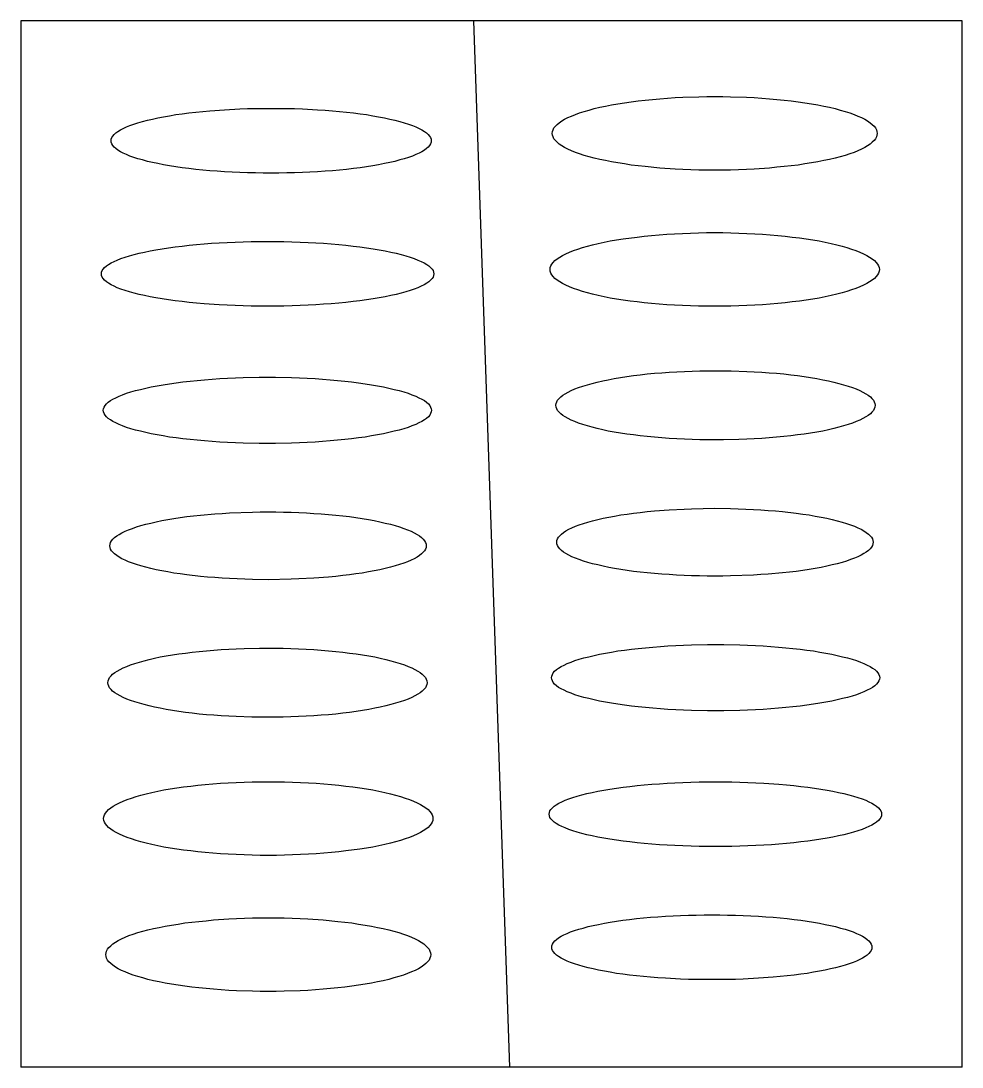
# Model space of a CAD drawing. Header units: millimetres. Extents: x 106 to 1096, y 85 to 181.
# Drawn here: x 1026.8 to 1095.9, y 90.2 to 167 of the extents above; entities that cross this region are included whole.
import ezdxf

# ---------------------------------------------------------------- set-up
doc = ezdxf.new("R2010")
doc.units = ezdxf.units.MM

msp = doc.modelspace()

# ---------------------------------------------------------------- linework, layer by layer
at = {"color": 40, "true_color": 0xffa600}
for p, q in [((1026.813, 167.001), (1026.813, 90.151)), ((1095.919, 167.001), (1026.813, 167.001)), ((1060.05, 167.001), (1062.682, 90.151)), ((1095.919, 90.151), (1095.919, 167.001)), ((1095.919, 90.151), (1026.813, 90.151))]:
    msp.add_line(p, q, dxfattribs=at)
for points in [[(1089.684, 158.737, 0), (1089.664, 158.607, 0), (1089.624, 158.477, 0), (1089.554, 158.347, 0), (1089.454, 158.217, 0), (1089.324, 158.087, 0), (1089.164, 157.957, 0), (1088.984, 157.827, 0), (1088.774, 157.707, 0), (1088.534, 157.587, 0), (1088.274, 157.467, 0), (1087.984, 157.347, 0), (1087.674, 157.237, 0), (1087.334, 157.127, 0), (1086.974, 157.027, 0), (1086.594, 156.927, 0), (1086.184, 156.827, 0), (1085.764, 156.737, 0), (1085.324, 156.647, 0), (1084.864, 156.567, 0), (1084.384, 156.497, 0), (1083.884, 156.417, 0), (1083.374, 156.357, 0), (1082.854, 156.297, 0), (1082.324, 156.247, 0), (1081.774, 156.197, 0), (1080.654, 156.117, 0), (1080.084, 156.087, 0), (1078.924, 156.047, 0), (1078.344, 156.037, 0), (1077.174, 156.037, 0), (1076.584, 156.047, 0), (1075.424, 156.087, 0), (1074.854, 156.117, 0), (1073.734, 156.197, 0), (1072.654, 156.297, 0), (1072.134, 156.357, 0), (1071.624, 156.417, 0), (1071.124, 156.497, 0), (1070.654, 156.567, 0), (1070.184, 156.647, 0), (1069.744, 156.737, 0), (1069.324, 156.827, 0), (1068.914, 156.927, 0), (1068.534, 157.027, 0), (1068.174, 157.127, 0), (1067.834, 157.237, 0), (1067.524, 157.347, 0), (1067.234, 157.467, 0), (1066.974, 157.587, 0), (1066.734, 157.707, 0), (1066.524, 157.827, 0), (1066.344, 157.957, 0), (1066.184, 158.087, 0), (1066.054, 158.217, 0), (1065.954, 158.347, 0), (1065.884, 158.477, 0), (1065.844, 158.607, 0), (1065.824, 158.737, 0), (1065.844, 158.877, 0), (1065.884, 159.007, 0), (1065.954, 159.137, 0), (1066.054, 159.267, 0), (1066.184, 159.397, 0), (1066.344, 159.527, 0), (1066.524, 159.657, 0), (1066.734, 159.777, 0), (1066.974, 159.897, 0), (1067.234, 160.017, 0), (1067.524, 160.137, 0), (1067.834, 160.247, 0), (1068.174, 160.357, 0), (1068.534, 160.457, 0), (1068.914, 160.557, 0), (1069.324, 160.657, 0), (1069.744, 160.747, 0), (1070.184, 160.837, 0), (1070.654, 160.917, 0), (1071.124, 160.987, 0), (1071.624, 161.057, 0), (1072.134, 161.127, 0), (1072.654, 161.187, 0), (1073.734, 161.287, 0), (1074.854, 161.367, 0), (1075.424, 161.397, 0), (1076.584, 161.437, 0), (1077.174, 161.447, 0), (1078.344, 161.447, 0), (1078.924, 161.437, 0), (1080.084, 161.397, 0), (1080.654, 161.367, 0), (1081.774, 161.287, 0), (1082.324, 161.237, 0), (1082.854, 161.187, 0), (1083.374, 161.127, 0), (1083.884, 161.057, 0), (1084.384, 160.987, 0), (1084.864, 160.917, 0), (1085.324, 160.837, 0), (1085.764, 160.747, 0), (1086.184, 160.657, 0), (1086.594, 160.557, 0), (1086.974, 160.457, 0), (1087.334, 160.357, 0), (1087.674, 160.247, 0), (1087.984, 160.137, 0), (1088.274, 160.017, 0), (1088.534, 159.897, 0), (1088.774, 159.777, 0), (1088.984, 159.657, 0), (1089.164, 159.527, 0), (1089.324, 159.397, 0), (1089.454, 159.267, 0), (1089.554, 159.137, 0), (1089.624, 159.007, 0), (1089.664, 158.877, 0), (1089.684, 158.737, 0)], [(1033.428, 158.196, 0), (1033.448, 158.316, 0), (1033.488, 158.436, 0), (1033.558, 158.546, 0), (1033.658, 158.666, 0), (1033.778, 158.776, 0), (1033.938, 158.886, 0), (1034.118, 159.006, 0), (1034.328, 159.106, 0), (1034.558, 159.216, 0), (1034.818, 159.326, 0), (1035.098, 159.426, 0), (1035.408, 159.526, 0), (1035.738, 159.616, 0), (1036.098, 159.706, 0), (1036.478, 159.796, 0), (1036.868, 159.886, 0), (1037.288, 159.966, 0), (1037.728, 160.036, 0), (1038.178, 160.116, 0), (1038.658, 160.176, 0), (1039.138, 160.246, 0), (1039.648, 160.296, 0), (1040.158, 160.356, 0), (1040.688, 160.396, 0), (1041.768, 160.476, 0), (1042.888, 160.536, 0), (1043.458, 160.556, 0), (1044.038, 160.566, 0), (1044.608, 160.576, 0), (1045.758, 160.576, 0), (1046.338, 160.566, 0), (1046.908, 160.556, 0), (1047.478, 160.536, 0), (1048.598, 160.476, 0), (1049.148, 160.436, 0), (1049.688, 160.396, 0), (1050.208, 160.356, 0), (1050.728, 160.296, 0), (1051.228, 160.246, 0), (1051.718, 160.176, 0), (1052.188, 160.116, 0), (1052.648, 160.036, 0), (1053.078, 159.966, 0), (1053.498, 159.886, 0), (1053.898, 159.796, 0), (1054.278, 159.706, 0), (1054.628, 159.616, 0), (1054.958, 159.526, 0), (1055.268, 159.426, 0), (1055.558, 159.326, 0), (1055.818, 159.216, 0), (1056.048, 159.106, 0), (1056.258, 159.006, 0), (1056.438, 158.886, 0), (1056.588, 158.776, 0), (1056.718, 158.666, 0), (1056.818, 158.546, 0), (1056.888, 158.436, 0), (1056.928, 158.316, 0), (1056.938, 158.196, 0), (1056.928, 158.086, 0), (1056.888, 157.966, 0), (1056.818, 157.846, 0), (1056.718, 157.736, 0), (1056.588, 157.626, 0), (1056.438, 157.506, 0), (1056.258, 157.396, 0), (1056.048, 157.286, 0), (1055.818, 157.186, 0), (1055.558, 157.076, 0), (1055.268, 156.976, 0), (1054.958, 156.876, 0), (1054.628, 156.786, 0), (1054.278, 156.686, 0), (1053.898, 156.606, 0), (1053.498, 156.516, 0), (1053.078, 156.436, 0), (1052.648, 156.356, 0), (1052.188, 156.286, 0), (1051.718, 156.216, 0), (1051.228, 156.156, 0), (1050.728, 156.096, 0), (1049.688, 155.996, 0), (1049.148, 155.956, 0), (1048.598, 155.926, 0), (1048.038, 155.886, 0), (1047.478, 155.866, 0), (1046.908, 155.846, 0), (1046.338, 155.836, 0), (1045.758, 155.826, 0), (1045.188, 155.816, 0), (1044.608, 155.826, 0), (1044.038, 155.836, 0), (1043.458, 155.846, 0), (1042.888, 155.866, 0), (1042.328, 155.886, 0), (1041.768, 155.926, 0), (1041.228, 155.956, 0), (1040.688, 155.996, 0), (1040.158, 156.046, 0), (1039.648, 156.096, 0), (1039.138, 156.156, 0), (1038.658, 156.216, 0), (1038.178, 156.286, 0), (1037.728, 156.356, 0), (1037.288, 156.436, 0), (1036.868, 156.516, 0), (1036.478, 156.606, 0), (1036.098, 156.686, 0), (1035.738, 156.786, 0), (1035.408, 156.876, 0), (1035.098, 156.976, 0), (1034.818, 157.076, 0), (1034.558, 157.186, 0), (1034.328, 157.286, 0), (1034.118, 157.396, 0), (1033.938, 157.506, 0), (1033.778, 157.626, 0), (1033.658, 157.736, 0), (1033.558, 157.846, 0), (1033.488, 157.966, 0), (1033.448, 158.086, 0), (1033.428, 158.196, 0)], [(1089.844, 148.737, 0), (1089.824, 148.607, 0), (1089.784, 148.477, 0), (1089.714, 148.347, 0), (1089.614, 148.217, 0), (1089.484, 148.087, 0), (1089.324, 147.957, 0), (1089.134, 147.827, 0), (1088.924, 147.707, 0), (1088.684, 147.587, 0), (1088.414, 147.467, 0), (1088.124, 147.347, 0), (1087.804, 147.237, 0), (1087.464, 147.127, 0), (1087.104, 147.027, 0), (1086.714, 146.927, 0), (1086.304, 146.827, 0), (1085.874, 146.737, 0), (1085.424, 146.647, 0), (1084.954, 146.567, 0), (1084.474, 146.497, 0), (1083.974, 146.417, 0), (1083.454, 146.357, 0), (1082.924, 146.297, 0), (1082.384, 146.247, 0), (1081.824, 146.197, 0), (1081.264, 146.157, 0), (1080.694, 146.117, 0), (1080.114, 146.087, 0), (1079.524, 146.067, 0), (1078.944, 146.047, 0), (1078.344, 146.037, 0), (1077.164, 146.037, 0), (1076.574, 146.047, 0), (1075.394, 146.087, 0), (1074.814, 146.117, 0), (1074.244, 146.157, 0), (1073.684, 146.197, 0), (1073.124, 146.247, 0), (1072.584, 146.297, 0), (1072.054, 146.357, 0), (1071.544, 146.417, 0), (1071.034, 146.497, 0), (1070.554, 146.567, 0), (1070.084, 146.647, 0), (1069.634, 146.737, 0), (1069.204, 146.827, 0), (1068.794, 146.927, 0), (1068.414, 147.027, 0), (1068.044, 147.127, 0), (1067.704, 147.237, 0), (1067.384, 147.347, 0), (1067.094, 147.467, 0), (1066.824, 147.587, 0), (1066.584, 147.707, 0), (1066.374, 147.827, 0), (1066.184, 147.957, 0), (1066.024, 148.087, 0), (1065.894, 148.217, 0), (1065.794, 148.347, 0), (1065.724, 148.477, 0), (1065.684, 148.607, 0), (1065.664, 148.737, 0), (1065.684, 148.877, 0), (1065.724, 149.007, 0), (1065.794, 149.137, 0), (1065.894, 149.267, 0), (1066.024, 149.397, 0), (1066.184, 149.527, 0), (1066.374, 149.657, 0), (1066.584, 149.777, 0), (1066.824, 149.897, 0), (1067.094, 150.017, 0), (1067.384, 150.137, 0), (1067.704, 150.247, 0), (1068.044, 150.357, 0), (1068.414, 150.457, 0), (1068.794, 150.557, 0), (1069.204, 150.657, 0), (1069.634, 150.747, 0), (1070.084, 150.837, 0), (1070.554, 150.917, 0), (1071.034, 150.987, 0), (1072.054, 151.127, 0), (1072.584, 151.187, 0), (1073.124, 151.237, 0), (1073.684, 151.287, 0), (1074.244, 151.327, 0), (1074.814, 151.367, 0), (1075.394, 151.397, 0), (1076.574, 151.437, 0), (1077.164, 151.447, 0), (1078.344, 151.447, 0), (1078.944, 151.437, 0), (1079.524, 151.417, 0), (1080.114, 151.397, 0), (1080.694, 151.367, 0), (1081.264, 151.327, 0), (1081.824, 151.287, 0), (1082.384, 151.237, 0), (1082.924, 151.187, 0), (1083.454, 151.127, 0), (1083.974, 151.057, 0), (1084.474, 150.987, 0), (1084.954, 150.917, 0), (1085.424, 150.837, 0), (1085.874, 150.747, 0), (1086.304, 150.657, 0), (1086.714, 150.557, 0), (1087.104, 150.457, 0), (1087.464, 150.357, 0), (1087.804, 150.247, 0), (1088.124, 150.137, 0), (1088.414, 150.017, 0), (1088.684, 149.897, 0), (1088.924, 149.777, 0), (1089.134, 149.657, 0), (1089.324, 149.527, 0), (1089.484, 149.397, 0), (1089.614, 149.267, 0), (1089.714, 149.137, 0), (1089.784, 149.007, 0), (1089.824, 148.877, 0), (1089.844, 148.737, 0)], [(1032.718, 148.426, 0), (1032.728, 148.536, 0), (1032.778, 148.656, 0), (1032.848, 148.776, 0), (1032.948, 148.886, 0), (1033.088, 149.006, 0), (1033.238, 149.116, 0), (1033.428, 149.226, 0), (1033.648, 149.336, 0), (1033.888, 149.436, 0), (1034.158, 149.546, 0), (1034.458, 149.646, 0), (1034.778, 149.746, 0), (1035.118, 149.836, 0), (1035.488, 149.936, 0), (1035.878, 150.026, 0), (1036.298, 150.106, 0), (1036.728, 150.186, 0), (1037.178, 150.266, 0), (1037.658, 150.336, 0), (1038.148, 150.406, 0), (1038.648, 150.466, 0), (1039.168, 150.526, 0), (1039.708, 150.576, 0), (1040.258, 150.626, 0), (1040.818, 150.666, 0), (1041.378, 150.696, 0), (1041.958, 150.736, 0), (1043.728, 150.796, 0), (1044.328, 150.796, 0), (1044.928, 150.806, 0), (1045.528, 150.796, 0), (1046.128, 150.796, 0), (1047.898, 150.736, 0), (1048.468, 150.696, 0), (1049.038, 150.666, 0), (1049.598, 150.626, 0), (1050.148, 150.576, 0), (1050.678, 150.526, 0), (1051.208, 150.466, 0), (1051.708, 150.406, 0), (1052.198, 150.336, 0), (1052.668, 150.266, 0), (1053.128, 150.186, 0), (1053.558, 150.106, 0), (1053.978, 150.026, 0), (1054.368, 149.936, 0), (1054.738, 149.836, 0), (1055.078, 149.746, 0), (1055.398, 149.646, 0), (1055.698, 149.546, 0), (1055.968, 149.436, 0), (1056.208, 149.336, 0), (1056.428, 149.226, 0), (1056.608, 149.116, 0), (1056.768, 149.006, 0), (1056.898, 148.886, 0), (1057.008, 148.776, 0), (1057.078, 148.656, 0), (1057.118, 148.536, 0), (1057.138, 148.426, 0), (1057.118, 148.306, 0), (1057.078, 148.186, 0), (1057.008, 148.076, 0), (1056.898, 147.956, 0), (1056.768, 147.846, 0), (1056.608, 147.736, 0), (1056.428, 147.626, 0), (1056.208, 147.516, 0), (1055.968, 147.406, 0), (1055.698, 147.296, 0), (1055.398, 147.196, 0), (1055.078, 147.096, 0), (1054.738, 147.006, 0), (1054.368, 146.916, 0), (1053.978, 146.826, 0), (1053.558, 146.736, 0), (1053.128, 146.656, 0), (1052.668, 146.586, 0), (1052.198, 146.516, 0), (1051.708, 146.446, 0), (1051.208, 146.386, 0), (1050.678, 146.326, 0), (1050.148, 146.276, 0), (1049.598, 146.226, 0), (1049.038, 146.186, 0), (1048.468, 146.146, 0), (1047.898, 146.116, 0), (1047.308, 146.086, 0), (1046.718, 146.066, 0), (1046.128, 146.056, 0), (1045.528, 146.046, 0), (1044.328, 146.046, 0), (1043.728, 146.056, 0), (1043.138, 146.066, 0), (1042.548, 146.086, 0), (1041.958, 146.116, 0), (1041.378, 146.146, 0), (1040.258, 146.226, 0), (1039.708, 146.276, 0), (1039.168, 146.326, 0), (1038.648, 146.386, 0), (1038.148, 146.446, 0), (1037.658, 146.516, 0), (1037.178, 146.586, 0), (1036.728, 146.656, 0), (1036.298, 146.736, 0), (1035.878, 146.826, 0), (1035.488, 146.916, 0), (1035.118, 147.006, 0), (1034.778, 147.096, 0), (1034.458, 147.196, 0), (1034.158, 147.296, 0), (1033.888, 147.406, 0), (1033.648, 147.516, 0), (1033.428, 147.626, 0), (1033.238, 147.736, 0), (1033.088, 147.846, 0), (1032.948, 147.956, 0), (1032.848, 148.076, 0), (1032.778, 148.186, 0), (1032.728, 148.306, 0), (1032.718, 148.426, 0)], [(1032.858, 138.396, 0), (1032.868, 138.516, 0), (1032.918, 138.636, 0), (1032.988, 138.756, 0), (1033.088, 138.866, 0), (1033.218, 138.986, 0), (1033.378, 139.106, 0), (1033.558, 139.216, 0), (1033.778, 139.326, 0), (1034.018, 139.436, 0), (1034.278, 139.546, 0), (1034.568, 139.646, 0), (1034.888, 139.746, 0), (1035.228, 139.846, 0), (1035.588, 139.936, 0), (1035.978, 140.026, 0), (1036.388, 140.116, 0), (1036.818, 140.196, 0), (1037.258, 140.276, 0), (1037.728, 140.346, 0), (1038.208, 140.416, 0), (1038.708, 140.486, 0), (1039.228, 140.546, 0), (1039.758, 140.596, 0), (1040.298, 140.646, 0), (1040.848, 140.686, 0), (1041.408, 140.726, 0), (1041.978, 140.756, 0), (1042.558, 140.786, 0), (1043.138, 140.806, 0), (1044.318, 140.826, 0), (1045.498, 140.826, 0), (1046.678, 140.806, 0), (1047.258, 140.786, 0), (1047.838, 140.756, 0), (1048.408, 140.726, 0), (1048.968, 140.686, 0), (1049.518, 140.646, 0), (1050.058, 140.596, 0), (1050.588, 140.546, 0), (1051.098, 140.486, 0), (1051.598, 140.416, 0), (1052.088, 140.346, 0), (1052.548, 140.276, 0), (1052.998, 140.196, 0), (1053.428, 140.116, 0), (1053.838, 140.026, 0), (1054.218, 139.936, 0), (1054.588, 139.846, 0), (1054.928, 139.746, 0), (1055.238, 139.646, 0), (1055.528, 139.546, 0), (1055.798, 139.436, 0), (1056.038, 139.326, 0), (1056.248, 139.216, 0), (1056.438, 139.106, 0), (1056.598, 138.986, 0), (1056.728, 138.866, 0), (1056.828, 138.756, 0), (1056.898, 138.636, 0), (1056.938, 138.516, 0), (1056.958, 138.396, 0), (1056.938, 138.276, 0), (1056.898, 138.156, 0), (1056.828, 138.036, 0), (1056.728, 137.916, 0), (1056.598, 137.806, 0), (1056.438, 137.686, 0), (1056.248, 137.576, 0), (1056.038, 137.466, 0), (1055.798, 137.356, 0), (1055.528, 137.246, 0), (1055.238, 137.146, 0), (1054.928, 137.046, 0), (1054.588, 136.946, 0), (1054.218, 136.856, 0), (1053.838, 136.756, 0), (1053.428, 136.676, 0), (1052.998, 136.596, 0), (1052.548, 136.516, 0), (1052.088, 136.436, 0), (1051.598, 136.376, 0), (1051.098, 136.306, 0), (1050.588, 136.246, 0), (1050.058, 136.196, 0), (1049.518, 136.146, 0), (1048.968, 136.106, 0), (1048.408, 136.066, 0), (1047.838, 136.036, 0), (1047.258, 136.006, 0), (1046.678, 135.986, 0), (1045.498, 135.966, 0), (1044.318, 135.966, 0), (1043.138, 135.986, 0), (1042.558, 136.006, 0), (1041.978, 136.036, 0), (1041.408, 136.066, 0), (1040.848, 136.106, 0), (1040.298, 136.146, 0), (1039.758, 136.196, 0), (1039.228, 136.246, 0), (1038.708, 136.306, 0), (1038.208, 136.376, 0), (1037.728, 136.436, 0), (1037.258, 136.516, 0), (1036.818, 136.596, 0), (1036.388, 136.676, 0), (1035.978, 136.756, 0), (1035.588, 136.856, 0), (1035.228, 136.946, 0), (1034.888, 137.046, 0), (1034.568, 137.146, 0), (1034.278, 137.246, 0), (1034.018, 137.356, 0), (1033.778, 137.466, 0), (1033.558, 137.576, 0), (1033.378, 137.686, 0), (1033.218, 137.806, 0), (1033.088, 137.916, 0), (1032.988, 138.036, 0), (1032.918, 138.156, 0), (1032.868, 138.276, 0), (1032.858, 138.396, 0)], [(1089.534, 138.767, 0), (1089.514, 138.637, 0), (1089.474, 138.517, 0), (1089.404, 138.387, 0), (1089.304, 138.267, 0), (1089.184, 138.147, 0), (1089.024, 138.027, 0), (1088.844, 137.907, 0), (1088.644, 137.787, 0), (1088.404, 137.677, 0), (1088.144, 137.567, 0), (1087.864, 137.457, 0), (1087.554, 137.347, 0), (1087.224, 137.247, 0), (1086.874, 137.147, 0), (1086.494, 137.057, 0), (1086.104, 136.967, 0), (1085.684, 136.877, 0), (1085.244, 136.797, 0), (1084.794, 136.717, 0), (1084.324, 136.647, 0), (1083.834, 136.587, 0), (1083.334, 136.517, 0), (1082.824, 136.467, 0), (1081.764, 136.367, 0), (1081.214, 136.327, 0), (1080.664, 136.297, 0), (1080.104, 136.267, 0), (1079.534, 136.247, 0), (1078.394, 136.227, 0), (1077.814, 136.217, 0), (1077.244, 136.227, 0), (1076.664, 136.237, 0), (1076.094, 136.247, 0), (1075.534, 136.267, 0), (1074.964, 136.297, 0), (1074.414, 136.327, 0), (1073.864, 136.367, 0), (1072.804, 136.467, 0), (1072.294, 136.517, 0), (1071.794, 136.587, 0), (1071.304, 136.647, 0), (1070.834, 136.717, 0), (1070.384, 136.797, 0), (1069.944, 136.877, 0), (1069.534, 136.967, 0), (1069.134, 137.057, 0), (1068.754, 137.147, 0), (1068.404, 137.247, 0), (1068.074, 137.347, 0), (1067.764, 137.457, 0), (1067.484, 137.567, 0), (1067.224, 137.677, 0), (1066.994, 137.787, 0), (1066.784, 137.907, 0), (1066.604, 138.027, 0), (1066.454, 138.147, 0), (1066.324, 138.267, 0), (1066.224, 138.387, 0), (1066.154, 138.517, 0), (1066.114, 138.637, 0), (1066.094, 138.767, 0), (1066.114, 138.887, 0), (1066.154, 139.017, 0), (1066.224, 139.137, 0), (1066.324, 139.257, 0), (1066.454, 139.377, 0), (1066.604, 139.507, 0), (1066.784, 139.617, 0), (1066.994, 139.737, 0), (1067.224, 139.847, 0), (1067.484, 139.967, 0), (1067.764, 140.067, 0), (1068.074, 140.177, 0), (1068.404, 140.277, 0), (1068.754, 140.377, 0), (1069.134, 140.467, 0), (1069.534, 140.557, 0), (1069.944, 140.647, 0), (1070.384, 140.727, 0), (1070.834, 140.807, 0), (1071.304, 140.877, 0), (1071.794, 140.947, 0), (1072.294, 141.007, 0), (1072.804, 141.067, 0), (1073.334, 141.117, 0), (1073.864, 141.157, 0), (1074.414, 141.197, 0), (1074.964, 141.227, 0), (1075.534, 141.257, 0), (1076.094, 141.277, 0), (1076.664, 141.297, 0), (1077.244, 141.307, 0), (1078.394, 141.307, 0), (1078.964, 141.297, 0), (1080.104, 141.257, 0), (1080.664, 141.227, 0), (1081.214, 141.197, 0), (1081.764, 141.157, 0), (1082.294, 141.117, 0), (1082.824, 141.067, 0), (1083.334, 141.007, 0), (1083.834, 140.947, 0), (1084.324, 140.877, 0), (1084.794, 140.807, 0), (1085.244, 140.727, 0), (1085.684, 140.647, 0), (1086.104, 140.557, 0), (1086.494, 140.467, 0), (1086.874, 140.377, 0), (1087.224, 140.277, 0), (1087.554, 140.177, 0), (1087.864, 140.067, 0), (1088.144, 139.967, 0), (1088.404, 139.847, 0), (1088.644, 139.737, 0), (1088.844, 139.617, 0), (1089.024, 139.507, 0), (1089.184, 139.377, 0), (1089.304, 139.257, 0), (1089.404, 139.137, 0), (1089.474, 139.017, 0), (1089.514, 138.887, 0), (1089.534, 138.767, 0)], [(1033.348, 128.446, 0), (1033.358, 128.566, 0), (1033.398, 128.696, 0), (1033.468, 128.816, 0), (1033.568, 128.936, 0), (1033.688, 129.056, 0), (1033.848, 129.166, 0), (1034.018, 129.286, 0), (1034.228, 129.396, 0), (1034.458, 129.516, 0), (1034.718, 129.626, 0), (1034.998, 129.726, 0), (1035.298, 129.836, 0), (1035.628, 129.926, 0), (1035.978, 130.026, 0), (1036.348, 130.116, 0), (1036.748, 130.206, 0), (1037.158, 130.296, 0), (1037.588, 130.376, 0), (1038.038, 130.446, 0), (1038.508, 130.516, 0), (1038.988, 130.586, 0), (1039.488, 130.646, 0), (1039.988, 130.696, 0), (1041.048, 130.796, 0), (1041.588, 130.826, 0), (1042.138, 130.866, 0), (1043.818, 130.926, 0), (1044.388, 130.936, 0), (1045.528, 130.936, 0), (1046.098, 130.926, 0), (1046.668, 130.906, 0), (1047.228, 130.886, 0), (1047.778, 130.866, 0), (1048.328, 130.826, 0), (1048.868, 130.796, 0), (1049.408, 130.746, 0), (1049.928, 130.696, 0), (1050.438, 130.646, 0), (1050.928, 130.586, 0), (1051.408, 130.516, 0), (1051.878, 130.446, 0), (1052.328, 130.376, 0), (1052.758, 130.296, 0), (1053.178, 130.206, 0), (1053.568, 130.116, 0), (1053.938, 130.026, 0), (1054.288, 129.926, 0), (1054.618, 129.836, 0), (1054.918, 129.726, 0), (1055.208, 129.626, 0), (1055.458, 129.516, 0), (1055.688, 129.396, 0), (1055.898, 129.286, 0), (1056.078, 129.166, 0), (1056.228, 129.056, 0), (1056.348, 128.936, 0), (1056.448, 128.816, 0), (1056.518, 128.696, 0), (1056.558, 128.566, 0), (1056.578, 128.446, 0), (1056.558, 128.326, 0), (1056.518, 128.206, 0), (1056.448, 128.086, 0), (1056.348, 127.966, 0), (1056.228, 127.846, 0), (1056.078, 127.726, 0), (1055.898, 127.606, 0), (1055.688, 127.496, 0), (1055.458, 127.386, 0), (1055.208, 127.276, 0), (1054.918, 127.166, 0), (1054.618, 127.066, 0), (1054.288, 126.966, 0), (1053.938, 126.866, 0), (1053.568, 126.776, 0), (1053.178, 126.686, 0), (1052.758, 126.606, 0), (1052.328, 126.526, 0), (1051.878, 126.446, 0), (1051.408, 126.376, 0), (1050.928, 126.316, 0), (1050.438, 126.256, 0), (1049.928, 126.196, 0), (1049.408, 126.146, 0), (1048.328, 126.066, 0), (1047.228, 126.006, 0), (1046.668, 125.986, 0), (1044.958, 125.956, 0), (1043.818, 125.976, 0), (1043.258, 125.986, 0), (1042.698, 126.006, 0), (1042.138, 126.036, 0), (1041.588, 126.066, 0), (1041.048, 126.106, 0), (1040.518, 126.146, 0), (1039.988, 126.196, 0), (1038.988, 126.316, 0), (1038.508, 126.376, 0), (1038.038, 126.446, 0), (1037.588, 126.526, 0), (1037.158, 126.606, 0), (1036.748, 126.686, 0), (1036.348, 126.776, 0), (1035.978, 126.866, 0), (1035.628, 126.966, 0), (1035.298, 127.066, 0), (1034.998, 127.166, 0), (1034.718, 127.276, 0), (1034.458, 127.386, 0), (1034.228, 127.496, 0), (1034.018, 127.606, 0), (1033.848, 127.726, 0), (1033.688, 127.846, 0), (1033.568, 127.966, 0), (1033.468, 128.086, 0), (1033.398, 128.206, 0), (1033.358, 128.326, 0), (1033.348, 128.446, 0)], [(1089.384, 128.707, 0), (1089.374, 128.587, 0), (1089.334, 128.457, 0), (1089.264, 128.337, 0), (1089.164, 128.217, 0), (1089.044, 128.097, 0), (1088.884, 127.987, 0), (1088.714, 127.867, 0), (1088.504, 127.757, 0), (1088.274, 127.637, 0), (1088.014, 127.527, 0), (1087.734, 127.427, 0), (1087.434, 127.317, 0), (1087.104, 127.227, 0), (1086.754, 127.127, 0), (1086.384, 127.037, 0), (1085.984, 126.947, 0), (1085.574, 126.857, 0), (1085.144, 126.777, 0), (1084.694, 126.707, 0), (1084.224, 126.637, 0), (1083.744, 126.567, 0), (1083.244, 126.507, 0), (1082.744, 126.457, 0), (1081.684, 126.357, 0), (1081.144, 126.327, 0), (1080.594, 126.287, 0), (1078.914, 126.227, 0), (1078.344, 126.217, 0), (1077.204, 126.217, 0), (1076.634, 126.227, 0), (1076.064, 126.247, 0), (1075.504, 126.267, 0), (1074.954, 126.287, 0), (1074.404, 126.327, 0), (1073.864, 126.357, 0), (1073.324, 126.407, 0), (1072.804, 126.457, 0), (1072.294, 126.507, 0), (1071.804, 126.567, 0), (1071.324, 126.637, 0), (1070.854, 126.707, 0), (1070.404, 126.777, 0), (1069.974, 126.857, 0), (1069.554, 126.947, 0), (1069.164, 127.037, 0), (1068.794, 127.127, 0), (1068.444, 127.227, 0), (1068.114, 127.317, 0), (1067.814, 127.427, 0), (1067.524, 127.527, 0), (1067.274, 127.637, 0), (1067.044, 127.757, 0), (1066.834, 127.867, 0), (1066.654, 127.987, 0), (1066.504, 128.097, 0), (1066.384, 128.217, 0), (1066.284, 128.337, 0), (1066.214, 128.457, 0), (1066.174, 128.587, 0), (1066.154, 128.707, 0), (1066.174, 128.827, 0), (1066.214, 128.947, 0), (1066.284, 129.067, 0), (1066.384, 129.187, 0), (1066.504, 129.307, 0), (1066.654, 129.427, 0), (1066.834, 129.547, 0), (1067.044, 129.657, 0), (1067.274, 129.767, 0), (1067.524, 129.877, 0), (1067.814, 129.987, 0), (1068.114, 130.087, 0), (1068.444, 130.187, 0), (1068.794, 130.287, 0), (1069.164, 130.377, 0), (1069.554, 130.467, 0), (1069.974, 130.547, 0), (1070.404, 130.627, 0), (1070.854, 130.707, 0), (1071.324, 130.777, 0), (1071.804, 130.837, 0), (1072.294, 130.897, 0), (1072.804, 130.957, 0), (1073.324, 131.007, 0), (1074.404, 131.087, 0), (1075.504, 131.147, 0), (1076.064, 131.167, 0), (1077.774, 131.197, 0), (1078.914, 131.177, 0), (1079.474, 131.167, 0), (1080.034, 131.147, 0), (1080.594, 131.117, 0), (1081.144, 131.087, 0), (1081.684, 131.047, 0), (1082.214, 131.007, 0), (1082.744, 130.957, 0), (1083.744, 130.837, 0), (1084.224, 130.777, 0), (1084.694, 130.707, 0), (1085.144, 130.627, 0), (1085.574, 130.547, 0), (1085.984, 130.467, 0), (1086.384, 130.377, 0), (1086.754, 130.287, 0), (1087.104, 130.187, 0), (1087.434, 130.087, 0), (1087.734, 129.987, 0), (1088.014, 129.877, 0), (1088.274, 129.767, 0), (1088.504, 129.657, 0), (1088.714, 129.547, 0), (1088.884, 129.427, 0), (1089.044, 129.307, 0), (1089.164, 129.187, 0), (1089.264, 129.067, 0), (1089.334, 128.947, 0), (1089.374, 128.827, 0), (1089.384, 128.707, 0)], [(1033.198, 118.386, 0), (1033.218, 118.516, 0), (1033.258, 118.636, 0), (1033.328, 118.766, 0), (1033.428, 118.886, 0), (1033.548, 119.006, 0), (1033.708, 119.126, 0), (1033.888, 119.246, 0), (1034.088, 119.366, 0), (1034.328, 119.476, 0), (1034.588, 119.586, 0), (1034.868, 119.696, 0), (1035.178, 119.806, 0), (1035.508, 119.906, 0), (1035.858, 120.006, 0), (1036.238, 120.096, 0), (1036.628, 120.186, 0), (1037.048, 120.276, 0), (1037.488, 120.356, 0), (1037.938, 120.436, 0), (1038.408, 120.506, 0), (1038.898, 120.566, 0), (1039.398, 120.636, 0), (1039.908, 120.686, 0), (1040.968, 120.786, 0), (1041.518, 120.826, 0), (1042.068, 120.856, 0), (1042.628, 120.886, 0), (1043.198, 120.906, 0), (1044.338, 120.926, 0), (1044.918, 120.936, 0), (1045.488, 120.926, 0), (1046.068, 120.916, 0), (1046.638, 120.906, 0), (1047.198, 120.886, 0), (1047.768, 120.856, 0), (1048.318, 120.826, 0), (1048.868, 120.786, 0), (1049.928, 120.686, 0), (1050.438, 120.636, 0), (1050.938, 120.566, 0), (1051.428, 120.506, 0), (1051.898, 120.436, 0), (1052.348, 120.356, 0), (1052.788, 120.276, 0), (1053.198, 120.186, 0), (1053.598, 120.096, 0), (1053.978, 120.006, 0), (1054.328, 119.906, 0), (1054.658, 119.806, 0), (1054.968, 119.696, 0), (1055.248, 119.586, 0), (1055.508, 119.476, 0), (1055.738, 119.366, 0), (1055.948, 119.246, 0), (1056.128, 119.126, 0), (1056.278, 119.006, 0), (1056.408, 118.886, 0), (1056.508, 118.766, 0), (1056.578, 118.636, 0), (1056.618, 118.516, 0), (1056.638, 118.386, 0), (1056.618, 118.266, 0), (1056.578, 118.136, 0), (1056.508, 118.016, 0), (1056.408, 117.896, 0), (1056.278, 117.776, 0), (1056.128, 117.646, 0), (1055.948, 117.536, 0), (1055.738, 117.416, 0), (1055.508, 117.306, 0), (1055.248, 117.186, 0), (1054.968, 117.086, 0), (1054.658, 116.976, 0), (1054.328, 116.876, 0), (1053.978, 116.776, 0), (1053.598, 116.686, 0), (1053.198, 116.596, 0), (1052.788, 116.506, 0), (1052.348, 116.426, 0), (1051.898, 116.346, 0), (1051.428, 116.276, 0), (1050.938, 116.206, 0), (1050.438, 116.146, 0), (1049.928, 116.086, 0), (1049.398, 116.036, 0), (1048.868, 115.996, 0), (1048.318, 115.956, 0), (1047.768, 115.926, 0), (1047.198, 115.896, 0), (1046.638, 115.876, 0), (1046.068, 115.856, 0), (1045.488, 115.846, 0), (1044.338, 115.846, 0), (1043.768, 115.856, 0), (1042.628, 115.896, 0), (1042.068, 115.926, 0), (1041.518, 115.956, 0), (1040.968, 115.996, 0), (1040.438, 116.036, 0), (1039.908, 116.086, 0), (1039.398, 116.146, 0), (1038.898, 116.206, 0), (1038.408, 116.276, 0), (1037.938, 116.346, 0), (1037.488, 116.426, 0), (1037.048, 116.506, 0), (1036.628, 116.596, 0), (1036.238, 116.686, 0), (1035.858, 116.776, 0), (1035.508, 116.876, 0), (1035.178, 116.976, 0), (1034.868, 117.086, 0), (1034.588, 117.186, 0), (1034.328, 117.306, 0), (1034.088, 117.416, 0), (1033.888, 117.536, 0), (1033.708, 117.646, 0), (1033.548, 117.776, 0), (1033.428, 117.896, 0), (1033.328, 118.016, 0), (1033.258, 118.136, 0), (1033.218, 118.266, 0), (1033.198, 118.386, 0)], [(1089.874, 118.757, 0), (1089.864, 118.637, 0), (1089.814, 118.517, 0), (1089.744, 118.397, 0), (1089.644, 118.287, 0), (1089.514, 118.167, 0), (1089.354, 118.047, 0), (1089.174, 117.937, 0), (1088.954, 117.827, 0), (1088.714, 117.717, 0), (1088.454, 117.607, 0), (1088.164, 117.507, 0), (1087.844, 117.407, 0), (1087.504, 117.307, 0), (1087.144, 117.217, 0), (1086.754, 117.127, 0), (1086.344, 117.037, 0), (1085.914, 116.957, 0), (1085.474, 116.877, 0), (1085.004, 116.807, 0), (1084.524, 116.737, 0), (1084.024, 116.667, 0), (1083.504, 116.607, 0), (1082.974, 116.557, 0), (1082.434, 116.507, 0), (1081.884, 116.467, 0), (1081.324, 116.427, 0), (1080.754, 116.397, 0), (1080.174, 116.367, 0), (1079.594, 116.347, 0), (1078.414, 116.327, 0), (1077.234, 116.327, 0), (1076.054, 116.347, 0), (1075.474, 116.367, 0), (1074.894, 116.397, 0), (1074.324, 116.427, 0), (1073.764, 116.467, 0), (1073.214, 116.507, 0), (1072.674, 116.557, 0), (1072.144, 116.607, 0), (1071.634, 116.667, 0), (1071.134, 116.737, 0), (1070.644, 116.807, 0), (1070.184, 116.877, 0), (1069.734, 116.957, 0), (1069.304, 117.037, 0), (1068.894, 117.127, 0), (1068.514, 117.217, 0), (1068.144, 117.307, 0), (1067.804, 117.407, 0), (1067.494, 117.507, 0), (1067.204, 117.607, 0), (1066.934, 117.717, 0), (1066.694, 117.827, 0), (1066.484, 117.937, 0), (1066.294, 118.047, 0), (1066.134, 118.167, 0), (1066.004, 118.287, 0), (1065.904, 118.397, 0), (1065.834, 118.517, 0), (1065.794, 118.637, 0), (1065.774, 118.757, 0), (1065.794, 118.877, 0), (1065.834, 118.997, 0), (1065.904, 119.117, 0), (1066.004, 119.237, 0), (1066.134, 119.347, 0), (1066.294, 119.467, 0), (1066.484, 119.577, 0), (1066.694, 119.687, 0), (1066.934, 119.797, 0), (1067.204, 119.907, 0), (1067.494, 120.007, 0), (1067.804, 120.107, 0), (1068.144, 120.207, 0), (1068.514, 120.297, 0), (1068.894, 120.397, 0), (1069.304, 120.477, 0), (1069.734, 120.557, 0), (1070.184, 120.637, 0), (1070.644, 120.717, 0), (1071.134, 120.777, 0), (1071.634, 120.847, 0), (1072.144, 120.907, 0), (1072.674, 120.957, 0), (1073.214, 121.007, 0), (1073.764, 121.047, 0), (1074.324, 121.087, 0), (1074.894, 121.117, 0), (1075.474, 121.147, 0), (1076.054, 121.167, 0), (1077.234, 121.187, 0), (1078.414, 121.187, 0), (1079.594, 121.167, 0), (1080.174, 121.147, 0), (1080.754, 121.117, 0), (1081.324, 121.087, 0), (1081.884, 121.047, 0), (1082.434, 121.007, 0), (1082.974, 120.957, 0), (1083.504, 120.907, 0), (1084.024, 120.847, 0), (1084.524, 120.777, 0), (1085.004, 120.717, 0), (1085.474, 120.637, 0), (1085.914, 120.557, 0), (1086.344, 120.477, 0), (1086.754, 120.397, 0), (1087.144, 120.297, 0), (1087.504, 120.207, 0), (1087.844, 120.107, 0), (1088.164, 120.007, 0), (1088.454, 119.907, 0), (1088.714, 119.797, 0), (1088.954, 119.687, 0), (1089.174, 119.577, 0), (1089.354, 119.467, 0), (1089.514, 119.347, 0), (1089.644, 119.237, 0), (1089.744, 119.117, 0), (1089.814, 118.997, 0), (1089.864, 118.877, 0), (1089.874, 118.757, 0)], [(1032.888, 108.416, 0), (1032.908, 108.546, 0), (1032.948, 108.676, 0), (1033.018, 108.806, 0), (1033.118, 108.936, 0), (1033.248, 109.066, 0), (1033.408, 109.196, 0), (1033.598, 109.326, 0), (1033.808, 109.446, 0), (1034.048, 109.566, 0), (1034.318, 109.686, 0), (1034.608, 109.806, 0), (1034.928, 109.916, 0), (1035.268, 110.026, 0), (1035.628, 110.126, 0), (1036.018, 110.226, 0), (1036.428, 110.326, 0), (1036.858, 110.416, 0), (1037.308, 110.506, 0), (1037.778, 110.586, 0), (1038.258, 110.656, 0), (1038.758, 110.736, 0), (1039.278, 110.796, 0), (1039.808, 110.856, 0), (1040.348, 110.906, 0), (1040.908, 110.956, 0), (1041.468, 110.996, 0), (1042.038, 111.036, 0), (1042.618, 111.066, 0), (1043.208, 111.086, 0), (1043.788, 111.106, 0), (1044.388, 111.116, 0), (1045.568, 111.116, 0), (1046.158, 111.106, 0), (1047.338, 111.066, 0), (1047.918, 111.036, 0), (1048.488, 110.996, 0), (1049.048, 110.956, 0), (1049.608, 110.906, 0), (1050.148, 110.856, 0), (1050.678, 110.796, 0), (1051.188, 110.736, 0), (1051.698, 110.656, 0), (1052.178, 110.586, 0), (1052.648, 110.506, 0), (1053.098, 110.416, 0), (1053.528, 110.326, 0), (1053.938, 110.226, 0), (1054.318, 110.126, 0), (1054.688, 110.026, 0), (1055.028, 109.916, 0), (1055.348, 109.806, 0), (1055.638, 109.686, 0), (1055.908, 109.566, 0), (1056.148, 109.446, 0), (1056.358, 109.326, 0), (1056.548, 109.196, 0), (1056.708, 109.066, 0), (1056.838, 108.936, 0), (1056.938, 108.806, 0), (1057.008, 108.676, 0), (1057.048, 108.546, 0), (1057.068, 108.416, 0), (1057.048, 108.276, 0), (1057.008, 108.146, 0), (1056.938, 108.016, 0), (1056.838, 107.886, 0), (1056.708, 107.756, 0), (1056.548, 107.626, 0), (1056.358, 107.496, 0), (1056.148, 107.376, 0), (1055.908, 107.256, 0), (1055.638, 107.136, 0), (1055.348, 107.016, 0), (1055.028, 106.906, 0), (1054.688, 106.796, 0), (1054.318, 106.696, 0), (1053.938, 106.596, 0), (1053.528, 106.496, 0), (1053.098, 106.406, 0), (1052.648, 106.316, 0), (1052.178, 106.236, 0), (1051.698, 106.166, 0), (1050.678, 106.026, 0), (1050.148, 105.966, 0), (1049.608, 105.916, 0), (1049.048, 105.866, 0), (1048.488, 105.826, 0), (1047.918, 105.786, 0), (1047.338, 105.756, 0), (1046.158, 105.716, 0), (1045.568, 105.706, 0), (1044.388, 105.706, 0), (1043.788, 105.716, 0), (1043.208, 105.736, 0), (1042.618, 105.756, 0), (1042.038, 105.786, 0), (1041.468, 105.826, 0), (1040.908, 105.866, 0), (1040.348, 105.916, 0), (1039.808, 105.966, 0), (1039.278, 106.026, 0), (1038.758, 106.096, 0), (1038.258, 106.166, 0), (1037.778, 106.236, 0), (1037.308, 106.316, 0), (1036.858, 106.406, 0), (1036.428, 106.496, 0), (1036.018, 106.596, 0), (1035.628, 106.696, 0), (1035.268, 106.796, 0), (1034.928, 106.906, 0), (1034.608, 107.016, 0), (1034.318, 107.136, 0), (1034.048, 107.256, 0), (1033.808, 107.376, 0), (1033.598, 107.496, 0), (1033.408, 107.626, 0), (1033.248, 107.756, 0), (1033.118, 107.886, 0), (1033.018, 108.016, 0), (1032.948, 108.146, 0), (1032.908, 108.276, 0), (1032.888, 108.416, 0)], [(1090.014, 108.727, 0), (1090.004, 108.617, 0), (1089.954, 108.497, 0), (1089.884, 108.377, 0), (1089.784, 108.267, 0), (1089.644, 108.147, 0), (1089.494, 108.037, 0), (1089.304, 107.927, 0), (1089.084, 107.817, 0), (1088.844, 107.717, 0), (1088.574, 107.607, 0), (1088.274, 107.507, 0), (1087.954, 107.407, 0), (1087.614, 107.317, 0), (1087.244, 107.217, 0), (1086.854, 107.127, 0), (1086.434, 107.047, 0), (1086.004, 106.967, 0), (1085.554, 106.887, 0), (1085.074, 106.817, 0), (1084.584, 106.747, 0), (1084.084, 106.687, 0), (1083.564, 106.627, 0), (1083.024, 106.577, 0), (1082.474, 106.527, 0), (1081.914, 106.487, 0), (1081.354, 106.457, 0), (1080.774, 106.417, 0), (1079.004, 106.357, 0), (1078.404, 106.357, 0), (1077.804, 106.347, 0), (1077.204, 106.357, 0), (1076.604, 106.357, 0), (1074.834, 106.417, 0), (1074.264, 106.457, 0), (1073.694, 106.487, 0), (1073.134, 106.527, 0), (1072.584, 106.577, 0), (1072.054, 106.627, 0), (1071.524, 106.687, 0), (1071.024, 106.747, 0), (1070.534, 106.817, 0), (1070.064, 106.887, 0), (1069.604, 106.967, 0), (1069.174, 107.047, 0), (1068.754, 107.127, 0), (1068.364, 107.217, 0), (1067.994, 107.317, 0), (1067.654, 107.407, 0), (1067.334, 107.507, 0), (1067.034, 107.607, 0), (1066.764, 107.717, 0), (1066.524, 107.817, 0), (1066.304, 107.927, 0), (1066.124, 108.037, 0), (1065.964, 108.147, 0), (1065.834, 108.267, 0), (1065.724, 108.377, 0), (1065.654, 108.497, 0), (1065.614, 108.617, 0), (1065.594, 108.727, 0), (1065.614, 108.847, 0), (1065.654, 108.967, 0), (1065.724, 109.077, 0), (1065.834, 109.197, 0), (1065.964, 109.307, 0), (1066.124, 109.417, 0), (1066.304, 109.527, 0), (1066.524, 109.637, 0), (1066.764, 109.747, 0), (1067.034, 109.857, 0), (1067.334, 109.957, 0), (1067.654, 110.057, 0), (1067.994, 110.147, 0), (1068.364, 110.237, 0), (1068.754, 110.327, 0), (1069.174, 110.417, 0), (1069.604, 110.497, 0), (1070.064, 110.567, 0), (1070.534, 110.637, 0), (1071.024, 110.707, 0), (1071.524, 110.767, 0), (1072.054, 110.827, 0), (1072.584, 110.877, 0), (1073.134, 110.927, 0), (1073.694, 110.967, 0), (1074.264, 111.007, 0), (1074.834, 111.037, 0), (1075.424, 111.067, 0), (1076.014, 111.087, 0), (1076.604, 111.097, 0), (1077.204, 111.107, 0), (1078.404, 111.107, 0), (1079.004, 111.097, 0), (1079.594, 111.087, 0), (1080.184, 111.067, 0), (1080.774, 111.037, 0), (1081.354, 111.007, 0), (1082.474, 110.927, 0), (1083.024, 110.877, 0), (1083.564, 110.827, 0), (1084.084, 110.767, 0), (1084.584, 110.707, 0), (1085.074, 110.637, 0), (1085.554, 110.567, 0), (1086.004, 110.497, 0), (1086.434, 110.417, 0), (1086.854, 110.327, 0), (1087.244, 110.237, 0), (1087.614, 110.147, 0), (1087.954, 110.057, 0), (1088.274, 109.957, 0), (1088.574, 109.857, 0), (1088.844, 109.747, 0), (1089.084, 109.637, 0), (1089.304, 109.527, 0), (1089.494, 109.417, 0), (1089.644, 109.307, 0), (1089.784, 109.197, 0), (1089.884, 109.077, 0), (1089.954, 108.967, 0), (1090.004, 108.847, 0), (1090.014, 108.727, 0)], [(1033.048, 98.416, 0), (1033.068, 98.546, 0), (1033.108, 98.676, 0), (1033.178, 98.806, 0), (1033.278, 98.936, 0), (1033.408, 99.066, 0), (1033.568, 99.196, 0), (1033.748, 99.326, 0), (1033.958, 99.446, 0), (1034.198, 99.566, 0), (1034.458, 99.686, 0), (1034.748, 99.806, 0), (1035.058, 99.916, 0), (1035.398, 100.026, 0), (1035.758, 100.126, 0), (1036.138, 100.226, 0), (1036.548, 100.326, 0), (1036.968, 100.416, 0), (1037.408, 100.506, 0), (1037.868, 100.586, 0), (1038.348, 100.656, 0), (1038.848, 100.736, 0), (1039.358, 100.796, 0), (1039.878, 100.856, 0), (1040.408, 100.906, 0), (1040.958, 100.956, 0), (1042.078, 101.036, 0), (1042.648, 101.066, 0), (1043.808, 101.106, 0), (1044.388, 101.116, 0), (1045.558, 101.116, 0), (1046.148, 101.106, 0), (1047.308, 101.066, 0), (1047.878, 101.036, 0), (1048.998, 100.956, 0), (1050.078, 100.856, 0), (1050.598, 100.796, 0), (1051.108, 100.736, 0), (1051.608, 100.656, 0), (1052.078, 100.586, 0), (1052.548, 100.506, 0), (1052.988, 100.416, 0), (1053.408, 100.326, 0), (1053.818, 100.226, 0), (1054.198, 100.126, 0), (1054.558, 100.026, 0), (1054.898, 99.916, 0), (1055.208, 99.806, 0), (1055.498, 99.686, 0), (1055.758, 99.566, 0), (1055.998, 99.446, 0), (1056.208, 99.326, 0), (1056.388, 99.196, 0), (1056.548, 99.066, 0), (1056.678, 98.936, 0), (1056.778, 98.806, 0), (1056.848, 98.676, 0), (1056.888, 98.546, 0), (1056.908, 98.416, 0), (1056.888, 98.276, 0), (1056.848, 98.146, 0), (1056.778, 98.016, 0), (1056.678, 97.886, 0), (1056.548, 97.756, 0), (1056.388, 97.626, 0), (1056.208, 97.496, 0), (1055.998, 97.376, 0), (1055.758, 97.256, 0), (1055.498, 97.136, 0), (1055.208, 97.016, 0), (1054.898, 96.906, 0), (1054.558, 96.796, 0), (1054.198, 96.696, 0), (1053.818, 96.596, 0), (1053.408, 96.496, 0), (1052.988, 96.406, 0), (1052.548, 96.316, 0), (1052.078, 96.236, 0), (1051.608, 96.166, 0), (1051.108, 96.096, 0), (1050.598, 96.026, 0), (1050.078, 95.966, 0), (1048.998, 95.866, 0), (1047.878, 95.786, 0), (1047.308, 95.756, 0), (1046.148, 95.716, 0), (1045.558, 95.706, 0), (1044.388, 95.706, 0), (1043.808, 95.716, 0), (1042.648, 95.756, 0), (1042.078, 95.786, 0), (1040.958, 95.866, 0), (1040.408, 95.916, 0), (1039.878, 95.966, 0), (1039.358, 96.026, 0), (1038.848, 96.096, 0), (1038.348, 96.166, 0), (1037.868, 96.236, 0), (1037.408, 96.316, 0), (1036.968, 96.406, 0), (1036.548, 96.496, 0), (1036.138, 96.596, 0), (1035.758, 96.696, 0), (1035.398, 96.796, 0), (1035.058, 96.906, 0), (1034.748, 97.016, 0), (1034.458, 97.136, 0), (1034.198, 97.256, 0), (1033.958, 97.376, 0), (1033.748, 97.496, 0), (1033.568, 97.626, 0), (1033.408, 97.756, 0), (1033.278, 97.886, 0), (1033.178, 98.016, 0), (1033.108, 98.146, 0), (1033.068, 98.276, 0), (1033.048, 98.416, 0)], [(1089.304, 98.957, 0), (1089.284, 98.837, 0), (1089.244, 98.717, 0), (1089.174, 98.607, 0), (1089.074, 98.487, 0), (1088.954, 98.377, 0), (1088.794, 98.267, 0), (1088.614, 98.147, 0), (1088.404, 98.047, 0), (1088.174, 97.937, 0), (1087.914, 97.827, 0), (1087.634, 97.727, 0), (1087.324, 97.627, 0), (1086.994, 97.537, 0), (1086.634, 97.447, 0), (1086.254, 97.357, 0), (1085.864, 97.267, 0), (1085.444, 97.187, 0), (1085.004, 97.117, 0), (1084.554, 97.037, 0), (1084.074, 96.977, 0), (1083.594, 96.907, 0), (1083.084, 96.857, 0), (1082.574, 96.797, 0), (1082.044, 96.757, 0), (1080.964, 96.677, 0), (1079.844, 96.617, 0), (1079.274, 96.597, 0), (1078.694, 96.587, 0), (1078.124, 96.577, 0), (1076.974, 96.577, 0), (1076.394, 96.587, 0), (1075.824, 96.597, 0), (1075.254, 96.617, 0), (1074.134, 96.677, 0), (1073.584, 96.717, 0), (1073.044, 96.757, 0), (1072.524, 96.797, 0), (1072.004, 96.857, 0), (1071.504, 96.907, 0), (1071.014, 96.977, 0), (1070.544, 97.037, 0), (1070.084, 97.117, 0), (1069.654, 97.187, 0), (1069.234, 97.267, 0), (1068.834, 97.357, 0), (1068.454, 97.447, 0), (1068.104, 97.537, 0), (1067.774, 97.627, 0), (1067.464, 97.727, 0), (1067.174, 97.827, 0), (1066.914, 97.937, 0), (1066.684, 98.047, 0), (1066.474, 98.147, 0), (1066.294, 98.267, 0), (1066.144, 98.377, 0), (1066.014, 98.487, 0), (1065.914, 98.607, 0), (1065.844, 98.717, 0), (1065.804, 98.837, 0), (1065.794, 98.957, 0), (1065.804, 99.067, 0), (1065.844, 99.187, 0), (1065.914, 99.307, 0), (1066.014, 99.417, 0), (1066.144, 99.527, 0), (1066.294, 99.647, 0), (1066.474, 99.757, 0), (1066.684, 99.867, 0), (1066.914, 99.967, 0), (1067.174, 100.077, 0), (1067.464, 100.177, 0), (1067.774, 100.277, 0), (1068.104, 100.367, 0), (1068.454, 100.467, 0), (1068.834, 100.547, 0), (1069.234, 100.637, 0), (1069.654, 100.717, 0), (1070.084, 100.797, 0), (1070.544, 100.867, 0), (1071.014, 100.937, 0), (1071.504, 100.997, 0), (1072.004, 101.057, 0), (1073.044, 101.157, 0), (1073.584, 101.197, 0), (1074.134, 101.227, 0), (1074.694, 101.267, 0), (1075.254, 101.287, 0), (1075.824, 101.307, 0), (1076.394, 101.317, 0), (1076.974, 101.327, 0), (1077.544, 101.337, 0), (1078.124, 101.327, 0), (1078.694, 101.317, 0), (1079.274, 101.307, 0), (1079.844, 101.287, 0), (1080.404, 101.267, 0), (1080.964, 101.227, 0), (1081.504, 101.197, 0), (1082.044, 101.157, 0), (1082.574, 101.107, 0), (1083.084, 101.057, 0), (1083.594, 100.997, 0), (1084.074, 100.937, 0), (1084.554, 100.867, 0), (1085.004, 100.797, 0), (1085.444, 100.717, 0), (1085.864, 100.637, 0), (1086.254, 100.547, 0), (1086.634, 100.467, 0), (1086.994, 100.367, 0), (1087.324, 100.277, 0), (1087.634, 100.177, 0), (1087.914, 100.077, 0), (1088.174, 99.967, 0), (1088.404, 99.867, 0), (1088.614, 99.757, 0), (1088.794, 99.647, 0), (1088.954, 99.527, 0), (1089.074, 99.417, 0), (1089.174, 99.307, 0), (1089.244, 99.187, 0), (1089.284, 99.067, 0), (1089.304, 98.957, 0)]]:
    msp.add_polyline3d(points, dxfattribs=at)

doc.saveas('drawing.dxf')
